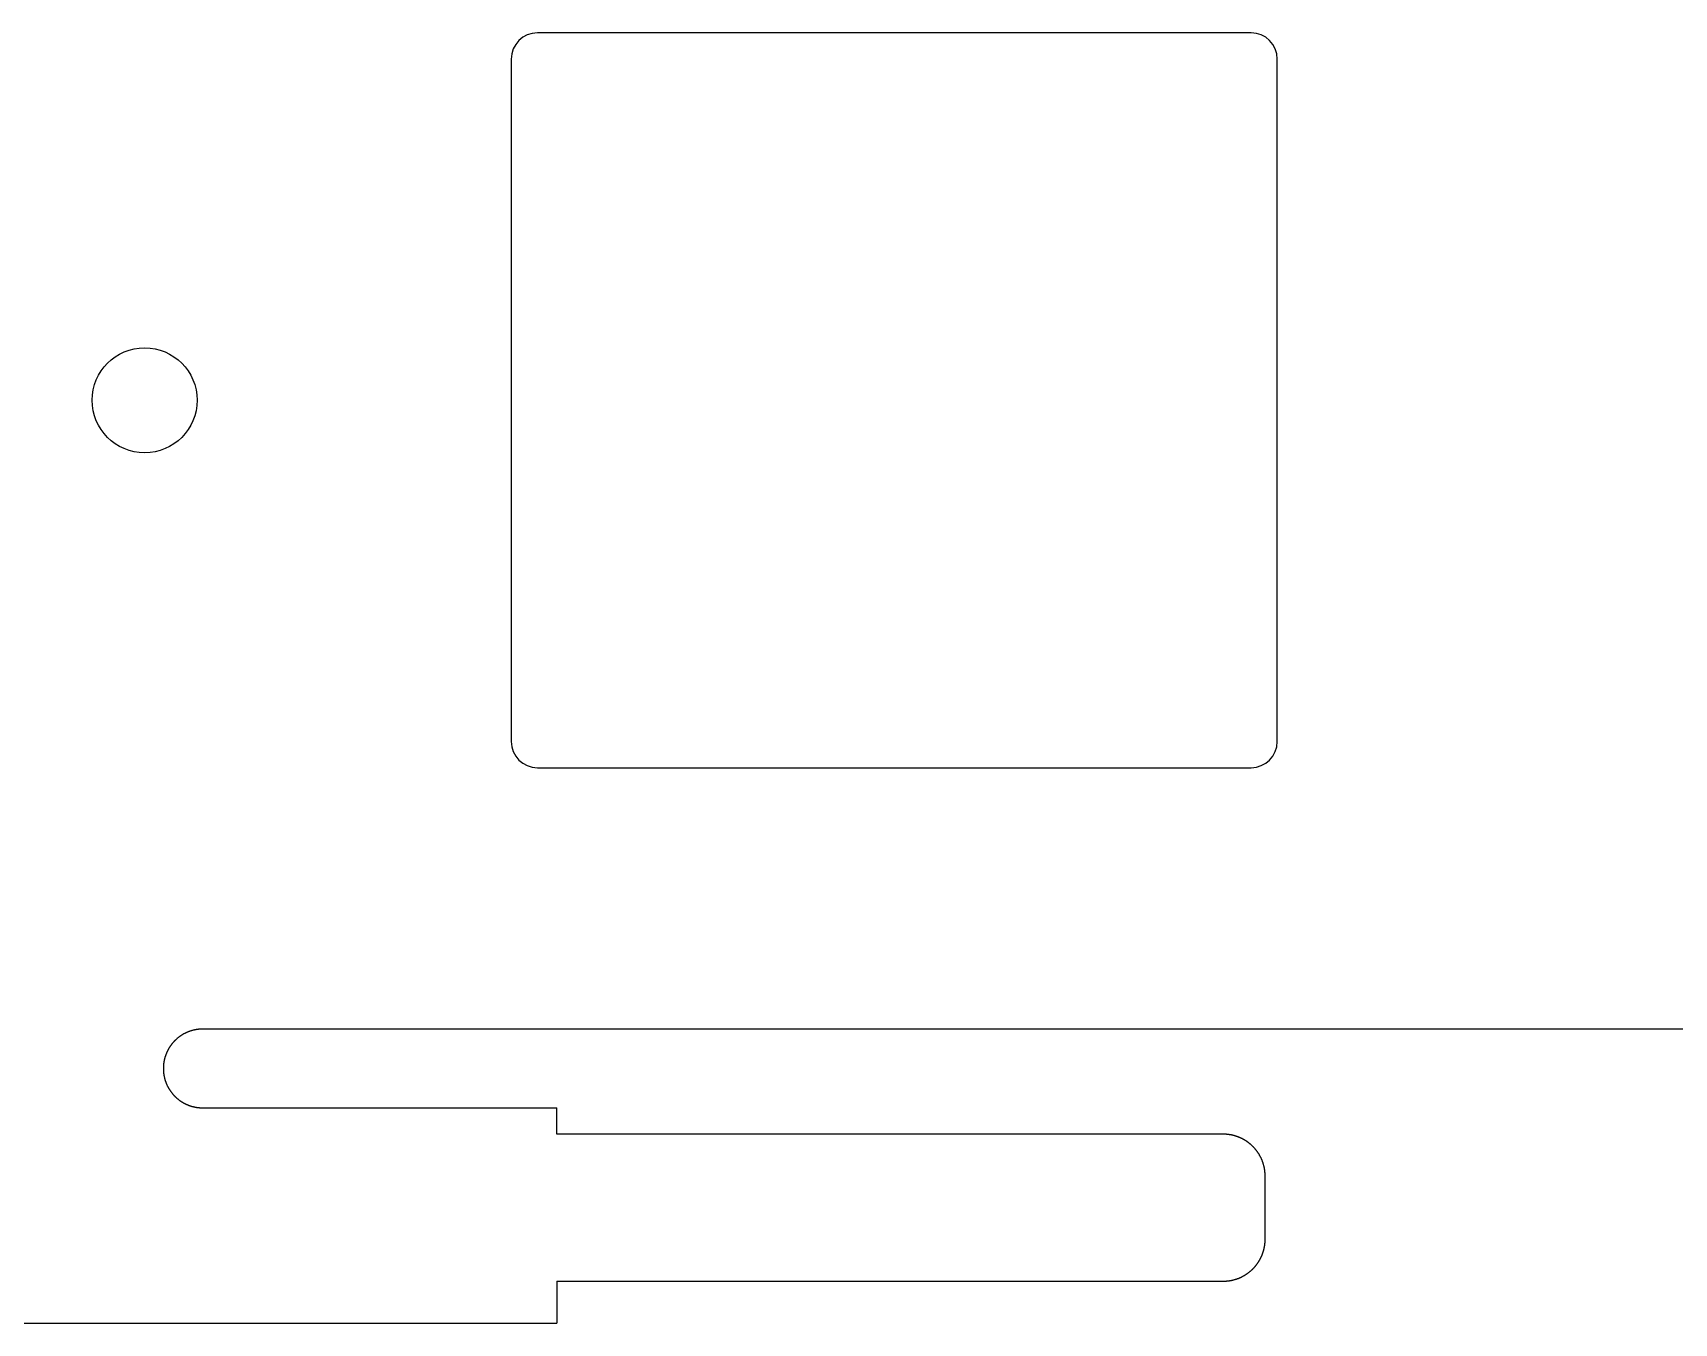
# Model space of a CAD drawing. Header units: millimetres. Extents: x -11 to 340, y -118 to 18.
# Drawn here: x 169.32 to 200.6, y -117.6 to -93.01 of the extents above; entities that cross this region are included whole.
import ezdxf

# ---------------------------------------------------------------- set-up
doc = ezdxf.new("R2010")
doc.units = ezdxf.units.MM
doc.header["$MEASUREMENT"] = 0
doc.layers.get('0').update_dxf_attribs({"linetype": 'CONTINUOUS'})
doc.layers.add('BLACK', color=7, linetype='CONTINUOUS')

msp = doc.modelspace()

# ---------------------------------------------------------------- linework, layer by layer
msp.add_lwpolyline([(178.4375, -93.512525), (178.4375, -106.512525, 0.414212391), (178.9375, -107.012525), (192.5375, -107.012525, 0.414213562), (193.0375, -106.512525), (193.0375, -93.512525, 0.414213562), (192.5375, -93.012525), (178.9375, -93.012525, 0.414212391)], format="xyb", close=True)
msp.add_circle((171.45, -100.0125), 1)
at = {"layer": 'BLACK', "linetype": 'Continuous'}
for p, q in [((171.948318, -112.303182), (171.946051, -112.306332)), ((171.950601, -112.300045), (171.948318, -112.303182)), ((171.952901, -112.296919), (171.950601, -112.300045)), ((171.955217, -112.293806), (171.952901, -112.296919)), ((171.95755, -112.290703), (171.955217, -112.293806)), ((171.959898, -112.287613), (171.95755, -112.290703)), ((171.962262, -112.284534), (171.959898, -112.287613)), ((171.964643, -112.281467), (171.962262, -112.284534)), ((171.967039, -112.278413), (171.964643, -112.281467)), ((171.969451, -112.275371), (171.967039, -112.278413)), ((171.97188, -112.27234), (171.969451, -112.275371)), ((171.974323, -112.269323), (171.97188, -112.27234)), ((171.976783, -112.266317), (171.974323, -112.269323)), ((171.979258, -112.263325), (171.976783, -112.266317)), ((171.981749, -112.260345), (171.979258, -112.263325)), ((171.984254, -112.257378), (171.981749, -112.260345)), ((171.986776, -112.254423), (171.984254, -112.257378)), ((171.989312, -112.251482), (171.986776, -112.254423)), ((171.991864, -112.248553), (171.989312, -112.251482)), ((171.994431, -112.245638), (171.991864, -112.248553)), ((171.997013, -112.242735), (171.994431, -112.245638)), ((171.99961, -112.239846), (171.997013, -112.242735)), ((172.002222, -112.23697), (171.99961, -112.239846)), ((172.004849, -112.234108), (172.002222, -112.23697)), ((172.007491, -112.231259), (172.004849, -112.234108)), ((172.010147, -112.228424), (172.007491, -112.231259)), ((172.012818, -112.225603), (172.010147, -112.228424)), ((172.015503, -112.222795), (172.012818, -112.225603)), ((172.018202, -112.220001), (172.015503, -112.222795)), ((172.020917, -112.217221), (172.018202, -112.220001)), ((172.023645, -112.214455), (172.020917, -112.217221)), ((172.026387, -112.211703), (172.023645, -112.214455)), ((172.031915, -112.206242), (172.026387, -112.211703)), ((172.037498, -112.200838), (172.031915, -112.206242)), ((172.043136, -112.195493), (172.037498, -112.200838)), ((172.048828, -112.190206), (172.043136, -112.195493)), ((172.054575, -112.184978), (172.048828, -112.190206)), ((172.060374, -112.17981), (172.054575, -112.184978)), ((172.066226, -112.174702), (172.060374, -112.17981)), ((172.072129, -112.169656), (172.066226, -112.174702)), ((172.078083, -112.164671), (172.072129, -112.169656)), ((172.084087, -112.159749), (172.078083, -112.164671)), ((172.090141, -112.154889), (172.084087, -112.159749)), ((172.096244, -112.150093), (172.090141, -112.154889)), ((172.102395, -112.145361), (172.096244, -112.150093)), ((172.108593, -112.140693), (172.102395, -112.145361)), ((172.114838, -112.13609), (172.108593, -112.140693)), ((172.121128, -112.131553), (172.114838, -112.13609)), ((172.127464, -112.127081), (172.121128, -112.131553)), ((172.133844, -112.122676), (172.127464, -112.127081)), ((172.140268, -112.118338), (172.133844, -112.122676)), ((172.146734, -112.114068), (172.140268, -112.118338)), ((172.153243, -112.109866), (172.146734, -112.114068)), ((172.159794, -112.105732), (172.153243, -112.109866)), ((172.166385, -112.101666), (172.159794, -112.105732)), ((172.173016, -112.09767), (172.166385, -112.101666)), ((172.179687, -112.093744), (172.173016, -112.09767)), ((172.186396, -112.089887), (172.179687, -112.093744)), ((172.193142, -112.086102), (172.186396, -112.089887)), ((172.199926, -112.082386), (172.193142, -112.086102)), ((172.206747, -112.078743), (172.199926, -112.082386)), ((172.213603, -112.07517), (172.206747, -112.078743)), ((172.220493, -112.07167), (172.213603, -112.07517)), ((172.227419, -112.068242), (172.220493, -112.07167)), ((172.234377, -112.064886), (172.227419, -112.068242)), ((172.241369, -112.061604), (172.234377, -112.064886)), ((172.248392, -112.058394), (172.241369, -112.061604)), ((172.255447, -112.055258), (172.248392, -112.058394)), ((172.262533, -112.052196), (172.255447, -112.055258)), ((172.269648, -112.049208), (172.262533, -112.052196)), ((172.276793, -112.046294), (172.269648, -112.049208)), ((172.283967, -112.043455), (172.276793, -112.046294)), ((172.291169, -112.040691), (172.283967, -112.043455)), ((172.298398, -112.038002), (172.291169, -112.040691)), ((172.305654, -112.035388), (172.298398, -112.038002)), ((172.312936, -112.032849), (172.305654, -112.035388)), ((172.320243, -112.030387), (172.312936, -112.032849)), ((172.327575, -112.028), (172.320243, -112.030387)), ((172.334931, -112.02569), (172.327575, -112.028)), ((172.342311, -112.023455), (172.334931, -112.02569)), ((172.349714, -112.021298), (172.342311, -112.023455)), ((172.357139, -112.019217), (172.349714, -112.021298)), ((172.364586, -112.017213), (172.357139, -112.019217)), ((172.372054, -112.015286), (172.364586, -112.017213)), ((172.379542, -112.013436), (172.372054, -112.015286)), ((172.387051, -112.011664), (172.379542, -112.013436)), ((172.394579, -112.009969), (172.387051, -112.011664)), ((172.402126, -112.008352), (172.394579, -112.009969)), ((172.409691, -112.006813), (172.402126, -112.008352)), ((172.417274, -112.005351), (172.409691, -112.006813)), ((172.424874, -112.003968), (172.417274, -112.005351)), ((172.432492, -112.002663), (172.424874, -112.003968)), ((172.440125, -112.001436), (172.432492, -112.002663)), ((172.447774, -112.000287), (172.440125, -112.001436)), ((172.455438, -111.999217), (172.447774, -112.000287)), ((172.463117, -111.998226), (172.455438, -111.999217)), ((172.470811, -111.997313), (172.463117, -111.998226)), ((172.478518, -111.996479), (172.470811, -111.997313)), ((172.486238, -111.995725), (172.478518, -111.996479)), ((172.493971, -111.995049), (172.486238, -111.995725)), ((172.501717, -111.994452), (172.493971, -111.995049)), ((172.509475, -111.993935), (172.501717, -111.994452)), ((172.517244, -111.993497), (172.509475, -111.993935)), ((172.525025, -111.993138), (172.517244, -111.993497)), ((172.532816, -111.992859), (172.525025, -111.993138)), ((172.540618, -111.99266), (172.532816, -111.992859)), ((172.548429, -111.99254), (172.540618, -111.99266)), ((172.55625, -111.9925), (172.548429, -111.99254)), ((216.76605, -111.9925), (172.55625, -111.9925)), ((171.816568, -112.617812), (171.815939, -112.621629)), ((171.817216, -112.613996), (171.816568, -112.617812)), ((171.817884, -112.610187), (171.817216, -112.613996)), ((171.818572, -112.60638), (171.817884, -112.610187)), ((171.819279, -112.602579), (171.818572, -112.60638)), ((171.820006, -112.598781), (171.819279, -112.602579)), ((171.820752, -112.594989), (171.820006, -112.598781)), ((171.821518, -112.591199), (171.820752, -112.594989)), ((171.822303, -112.587416), (171.821518, -112.591199)), ((171.823108, -112.583636), (171.822303, -112.587416)), ((171.823932, -112.579862), (171.823108, -112.583636)), ((171.824776, -112.576091), (171.823932, -112.579862)), ((171.825639, -112.572327), (171.824776, -112.576091)), ((171.826522, -112.568566), (171.825639, -112.572327)), ((171.827424, -112.564812), (171.826522, -112.568566)), ((171.828346, -112.561061), (171.827424, -112.564812)), ((171.829286, -112.557317), (171.828346, -112.561061)), ((171.830246, -112.553576), (171.829286, -112.557317)), ((171.831226, -112.549843), (171.830246, -112.553576)), ((171.832225, -112.546112), (171.831226, -112.549843)), ((171.833242, -112.54239), (171.832225, -112.546112)), ((171.83428, -112.53867), (171.833242, -112.54239)), ((171.835336, -112.534958), (171.83428, -112.53867)), ((171.836412, -112.53125), (171.835336, -112.534958)), ((171.837507, -112.52755), (171.836412, -112.53125)), ((171.838621, -112.523853), (171.837507, -112.52755)), ((171.839754, -112.520165), (171.838621, -112.523853)), ((171.840907, -112.51648), (171.839754, -112.520165)), ((171.842078, -112.512803), (171.840907, -112.51648)), ((171.843269, -112.50913), (171.842078, -112.512803)), ((171.844478, -112.505466), (171.843269, -112.50913)), ((171.845707, -112.501805), (171.844478, -112.505466)), ((171.846954, -112.498154), (171.845707, -112.501805)), ((171.848221, -112.494506), (171.846954, -112.498154)), ((171.849506, -112.490867), (171.848221, -112.494506)), ((171.850811, -112.487233), (171.849506, -112.490867)), ((171.852134, -112.483607), (171.850811, -112.487233)), ((171.853476, -112.479986), (171.852134, -112.483607)), ((171.854837, -112.476374), (171.853476, -112.479986)), ((171.856217, -112.472766), (171.854837, -112.476374)), ((171.857615, -112.469168), (171.856217, -112.472766)), ((171.859032, -112.465575), (171.857615, -112.469168)), ((171.860468, -112.461991), (171.859032, -112.465575)), ((171.861923, -112.458412), (171.860468, -112.461991)), ((171.863396, -112.454842), (171.861923, -112.458412)), ((171.864888, -112.451278), (171.863396, -112.454842)), ((171.866398, -112.447724), (171.864888, -112.451278)), ((171.867927, -112.444175), (171.866398, -112.447724)), ((171.869474, -112.440635), (171.867927, -112.444175)), ((171.871041, -112.437102), (171.869474, -112.440635)), ((171.872625, -112.433578), (171.871041, -112.437102)), ((171.874228, -112.43006), (171.872625, -112.433578)), ((171.875848, -112.426552), (171.874228, -112.43006)), ((171.877488, -112.423051), (171.875848, -112.426552)), ((171.879145, -112.419559), (171.877488, -112.423051)), ((171.880822, -112.416074), (171.879145, -112.419559)), ((171.882515, -112.412599), (171.880822, -112.416074)), ((171.884228, -112.409131), (171.882515, -112.412599)), ((171.885958, -112.405673), (171.884228, -112.409131)), ((171.887707, -112.402222), (171.885958, -112.405673)), ((171.889473, -112.398781), (171.887707, -112.402222)), ((171.891257, -112.395348), (171.889473, -112.398781)), ((171.893059, -112.391925), (171.891257, -112.395348)), ((171.89488, -112.388509), (171.893059, -112.391925)), ((171.896717, -112.385104), (171.89488, -112.388509)), ((171.898574, -112.381707), (171.896717, -112.385104)), ((171.900447, -112.378321), (171.898574, -112.381707)), ((171.902339, -112.374942), (171.900447, -112.378321)), ((171.904247, -112.371574), (171.902339, -112.374942)), ((171.906174, -112.368215), (171.904247, -112.371574)), ((171.908118, -112.364866), (171.906174, -112.368215)), ((171.91008, -112.361526), (171.908118, -112.364866)), ((171.912058, -112.358197), (171.91008, -112.361526)), ((171.914055, -112.354877), (171.912058, -112.358197)), ((171.916068, -112.351567), (171.914055, -112.354877)), ((171.9181, -112.348267), (171.916068, -112.351567)), ((171.920148, -112.344978), (171.9181, -112.348267)), ((171.922213, -112.341698), (171.920148, -112.344978)), ((171.924296, -112.33843), (171.922213, -112.341698)), ((171.926396, -112.335171), (171.924296, -112.33843)), ((171.928512, -112.331924), (171.926396, -112.335171)), ((171.930646, -112.328686), (171.928512, -112.331924)), ((171.932796, -112.32546), (171.930646, -112.328686)), ((171.934964, -112.322244), (171.932796, -112.32546)), ((171.937148, -112.31904), (171.934964, -112.322244)), ((171.939349, -112.315845), (171.937148, -112.31904)), ((171.941566, -112.312663), (171.939349, -112.315845)), ((171.9438, -112.309491), (171.941566, -112.312663)), ((171.946051, -112.306332), (171.9438, -112.309491)), ((171.806265, -112.737786), (171.80625, -112.741704)), ((171.80625, -112.741704), (171.80625, -112.7425)), ((171.80625, -112.7425), (171.80629, -112.750321)), ((171.806299, -112.733874), (171.806265, -112.737786)), ((171.80629, -112.750321), (171.80641, -112.758132)), ((171.806353, -112.729961), (171.806299, -112.733874)), ((171.806427, -112.726054), (171.806353, -112.729961)), ((171.80641, -112.758132), (171.806609, -112.765934)), ((171.806521, -112.722146), (171.806427, -112.726054)), ((171.806635, -112.718243), (171.806521, -112.722146)), ((171.806609, -112.765934), (171.806888, -112.773725)), ((171.806769, -112.714341), (171.806635, -112.718243)), ((171.806923, -112.710444), (171.806769, -112.714341)), ((171.806888, -112.773725), (171.807247, -112.781506)), ((171.807097, -112.706547), (171.806923, -112.710444)), ((171.80729, -112.702655), (171.807097, -112.706547)), ((171.807247, -112.781506), (171.807685, -112.789275)), ((171.807504, -112.698763), (171.80729, -112.702655)), ((171.807738, -112.694877), (171.807504, -112.698763)), ((171.807685, -112.789275), (171.808202, -112.797033)), ((171.807991, -112.690991), (171.807738, -112.694877)), ((171.808264, -112.687111), (171.807991, -112.690991)), ((171.808202, -112.797033), (171.808799, -112.804779)), ((171.808558, -112.683231), (171.808264, -112.687111)), ((171.808871, -112.679356), (171.808558, -112.683231)), ((171.808799, -112.804779), (171.809475, -112.812512)), ((171.809203, -112.675483), (171.808871, -112.679356)), ((171.809556, -112.671615), (171.809203, -112.675483)), ((171.809475, -112.812512), (171.810229, -112.820232)), ((171.809929, -112.667747), (171.809556, -112.671615)), ((171.810321, -112.663886), (171.809929, -112.667747)), ((171.810229, -112.820232), (171.811063, -112.82794)), ((171.810733, -112.660025), (171.810321, -112.663886)), ((171.811165, -112.656171), (171.810733, -112.660025)), ((171.811063, -112.82794), (171.811976, -112.835633)), ((171.811616, -112.652317), (171.811165, -112.656171)), ((171.812088, -112.648469), (171.811616, -112.652317)), ((171.811976, -112.835633), (171.812967, -112.843312)), ((171.812579, -112.644622), (171.812088, -112.648469)), ((171.81309, -112.640782), (171.812579, -112.644622)), ((171.812967, -112.843312), (171.814037, -112.850976)), ((171.81362, -112.636943), (171.81309, -112.640782)), ((171.81417, -112.63311), (171.81362, -112.636943)), ((171.814037, -112.850976), (171.815186, -112.858625)), ((171.81474, -112.629278), (171.81417, -112.63311)), ((171.81533, -112.625453), (171.81474, -112.629278)), ((171.815186, -112.858625), (171.816413, -112.866259)), ((171.815939, -112.621629), (171.81533, -112.625453)), ((171.816413, -112.866259), (171.817718, -112.873876)), ((171.817718, -112.873876), (171.819101, -112.881476)), ((171.819101, -112.881476), (171.820563, -112.889059)), ((171.820563, -112.889059), (171.822102, -112.896624)), ((171.822102, -112.896624), (171.823719, -112.904171)), ((171.823719, -112.904171), (171.825414, -112.911699)), ((171.825414, -112.911699), (171.827186, -112.919208)), ((171.827186, -112.919208), (171.829036, -112.926696)), ((171.829036, -112.926696), (171.830963, -112.934164)), ((171.830963, -112.934164), (171.832967, -112.941611)), ((171.832967, -112.941611), (171.835048, -112.949036)), ((171.835048, -112.949036), (171.837205, -112.956439)), ((171.837205, -112.956439), (171.83944, -112.963819)), ((171.83944, -112.963819), (171.84175, -112.971175)), ((171.84175, -112.971175), (171.844137, -112.978507)), ((171.844137, -112.978507), (171.846599, -112.985815)), ((171.846599, -112.985815), (171.849138, -112.993097)), ((171.849138, -112.993097), (171.851751, -113.000352)), ((171.851751, -113.000352), (171.854441, -113.007582)), ((171.854441, -113.007582), (171.857205, -113.014783)), ((171.857205, -113.014783), (171.860044, -113.021957)), ((171.860044, -113.021957), (171.862958, -113.029102)), ((171.862958, -113.029102), (171.865946, -113.036218)), ((171.865946, -113.036218), (171.869008, -113.043303)), ((171.869008, -113.043303), (171.872144, -113.050358)), ((171.872144, -113.050358), (171.875354, -113.057382)), ((171.875354, -113.057382), (171.878636, -113.064373)), ((171.878636, -113.064373), (171.881992, -113.071332)), ((171.881992, -113.071332), (171.88542, -113.078257)), ((171.88542, -113.078257), (171.88892, -113.085148)), ((171.88892, -113.085148), (171.892493, -113.092004)), ((171.892493, -113.092004), (171.896136, -113.098824)), ((171.896136, -113.098824), (171.899851, -113.105608)), ((171.899851, -113.105608), (171.903637, -113.112355)), ((171.903637, -113.112355), (171.907494, -113.119064)), ((171.907494, -113.119064), (171.91142, -113.125734)), ((171.91142, -113.125734), (171.915416, -113.132365)), ((171.915416, -113.132365), (171.919481, -113.138956)), ((171.919481, -113.138956), (171.923616, -113.145507)), ((171.923616, -113.145507), (171.927818, -113.152016)), ((171.927818, -113.152016), (171.932088, -113.158483)), ((171.932088, -113.158483), (171.936426, -113.164906)), ((171.936426, -113.164906), (171.940831, -113.171286)), ((171.940831, -113.171286), (171.945302, -113.177622)), ((171.945302, -113.177622), (171.94984, -113.183913)), ((171.94984, -113.183913), (171.954443, -113.190157)), ((171.954443, -113.190157), (171.95911, -113.196355)), ((171.95911, -113.196355), (171.963843, -113.202506)), ((171.963843, -113.202506), (171.968639, -113.208609)), ((171.968639, -113.208609), (171.973499, -113.214663)), ((171.973499, -113.214663), (171.978421, -113.220667)), ((171.978421, -113.220667), (171.983406, -113.226621)), ((171.983406, -113.226621), (171.988452, -113.232525)), ((171.988452, -113.232525), (171.99356, -113.238376)), ((171.99356, -113.238376), (171.998728, -113.244175)), ((171.998728, -113.244175), (172.003955, -113.249922)), ((172.003955, -113.249922), (172.009242, -113.255614)), ((172.009242, -113.255614), (172.014588, -113.261252)), ((172.014588, -113.261252), (172.019992, -113.266835)), ((172.019992, -113.266835), (172.025453, -113.272363)), ((172.025453, -113.272363), (172.028205, -113.275105)), ((172.028205, -113.275105), (172.030971, -113.277834)), ((172.030971, -113.277834), (172.033751, -113.280548)), ((172.033751, -113.280548), (172.036545, -113.283247)), ((172.036545, -113.283247), (172.039352, -113.285933)), ((172.039352, -113.285933), (172.042174, -113.288603)), ((172.042174, -113.288603), (172.045009, -113.29126)), ((172.045009, -113.29126), (172.047858, -113.293901)), ((172.047858, -113.293901), (172.05072, -113.296528)), ((172.05072, -113.296528), (172.053596, -113.29914)), ((172.053596, -113.29914), (172.056485, -113.301737)), ((172.056485, -113.301737), (172.059387, -113.304319)), ((172.059387, -113.304319), (172.062303, -113.306886)), ((172.062303, -113.306886), (172.065231, -113.309438)), ((172.065231, -113.309438), (172.068173, -113.311974)), ((172.068173, -113.311974), (172.071127, -113.314496)), ((172.071127, -113.314496), (172.074094, -113.317002)), ((172.074094, -113.317002), (172.077075, -113.319492)), ((172.077075, -113.319492), (172.080067, -113.321967)), ((172.080067, -113.321967), (172.083073, -113.324427)), ((172.083073, -113.324427), (172.08609, -113.32687)), ((172.08609, -113.32687), (172.08912, -113.329299)), ((172.08912, -113.329299), (172.092162, -113.331711)), ((172.092162, -113.331711), (172.095217, -113.334107)), ((172.095217, -113.334107), (172.098283, -113.336488)), ((172.098283, -113.336488), (172.101362, -113.338852)), ((172.101362, -113.338852), (172.104452, -113.3412)), ((172.104452, -113.3412), (172.107555, -113.343533)), ((172.107555, -113.343533), (172.110669, -113.345849)), ((172.110669, -113.345849), (172.113795, -113.348149)), ((172.113795, -113.348149), (172.116932, -113.350432)), ((172.116932, -113.350432), (172.120081, -113.352699)), ((172.120081, -113.352699), (172.123241, -113.35495)), ((172.123241, -113.35495), (172.126413, -113.357184)), ((172.126413, -113.357184), (172.129595, -113.359401)), ((172.129595, -113.359401), (172.132789, -113.361602)), ((172.132789, -113.361602), (172.135994, -113.363786)), ((172.135994, -113.363786), (172.13921, -113.365954)), ((172.13921, -113.365954), (172.142436, -113.368104)), ((172.142436, -113.368104), (172.145673, -113.370238)), ((172.145673, -113.370238), (172.148921, -113.372354)), ((172.148921, -113.372354), (172.15218, -113.374454)), ((172.15218, -113.374454), (172.155448, -113.376537)), ((172.155448, -113.376537), (172.158728, -113.378602)), ((172.158728, -113.378602), (172.162017, -113.38065)), ((172.162017, -113.38065), (172.165317, -113.382682)), ((172.165317, -113.382682), (172.168626, -113.384695)), ((172.168626, -113.384695), (172.171947, -113.386692)), ((172.171947, -113.386692), (172.175276, -113.38867)), ((172.175276, -113.38867), (172.178616, -113.390632)), ((172.178616, -113.390632), (172.181964, -113.392576)), ((172.181964, -113.392576), (172.185324, -113.394503)), ((172.185324, -113.394503), (172.188692, -113.396412)), ((172.188692, -113.396412), (172.19207, -113.398303)), ((172.19207, -113.398303), (172.195457, -113.400176)), ((172.195457, -113.400176), (172.198854, -113.402033)), ((172.198854, -113.402033), (172.202259, -113.40387)), ((172.202259, -113.40387), (172.205674, -113.405691)), ((172.205674, -113.405691), (172.209097, -113.407493)), ((172.209097, -113.407493), (172.212531, -113.409277)), ((172.212531, -113.409277), (172.215972, -113.411043)), ((172.215972, -113.411043), (172.219423, -113.412792)), ((172.219423, -113.412792), (172.222881, -113.414522)), ((172.222881, -113.414522), (172.226349, -113.416235)), ((172.226349, -113.416235), (172.229824, -113.417928)), ((172.229824, -113.417928), (172.233309, -113.419605)), ((172.233309, -113.419605), (172.2368, -113.421262)), ((172.2368, -113.421262), (172.240302, -113.422902)), ((172.240302, -113.422902), (172.24381, -113.424522)), ((172.24381, -113.424522), (172.247328, -113.426125)), ((172.247328, -113.426125), (172.250851, -113.427709)), ((172.250851, -113.427709), (172.254385, -113.429275)), ((172.254385, -113.429275), (172.257924, -113.430823)), ((172.257924, -113.430823), (172.261473, -113.432352)), ((172.261473, -113.432352), (172.265028, -113.433862)), ((172.265028, -113.433862), (172.268592, -113.435354)), ((172.268592, -113.435354), (172.272162, -113.436827)), ((172.272162, -113.436827), (172.27574, -113.438282)), ((172.27574, -113.438282), (172.279324, -113.439718)), ((172.279324, -113.439718), (172.282918, -113.441135)), ((172.282918, -113.441135), (172.286516, -113.442533)), ((172.286516, -113.442533), (172.290123, -113.443913)), ((172.290123, -113.443913), (172.293735, -113.445274)), ((172.293735, -113.445274), (172.297356, -113.446616)), ((172.297356, -113.446616), (172.300982, -113.447939)), ((172.300982, -113.447939), (172.304617, -113.449244)), ((172.304617, -113.449244), (172.308256, -113.450529)), ((172.308256, -113.450529), (172.311903, -113.451796)), ((172.311903, -113.451796), (172.315555, -113.453043)), ((172.315555, -113.453043), (172.319215, -113.454272)), ((172.319215, -113.454272), (172.32288, -113.455481)), ((172.32288, -113.455481), (172.326553, -113.456672)), ((172.326553, -113.456672), (172.330229, -113.457843)), ((172.330229, -113.457843), (172.333914, -113.458996)), ((172.333914, -113.458996), (172.337603, -113.460129)), ((172.337603, -113.460129), (172.3413, -113.461243)), ((172.3413, -113.461243), (172.345, -113.462338)), ((172.345, -113.462338), (172.348708, -113.463414)), ((172.348708, -113.463414), (172.35242, -113.46447)), ((172.35242, -113.46447), (172.356139, -113.465508)), ((172.356139, -113.465508), (172.359862, -113.466525)), ((172.359862, -113.466525), (172.363592, -113.467524)), ((172.363592, -113.467524), (172.367326, -113.468504)), ((172.367326, -113.468504), (172.371067, -113.469464)), ((172.371067, -113.469464), (172.37481, -113.470404)), ((172.37481, -113.470404), (172.378562, -113.471326)), ((172.378562, -113.471326), (172.382316, -113.472228)), ((172.382316, -113.472228), (172.386077, -113.473111)), ((172.386077, -113.473111), (172.389841, -113.473974)), ((172.389841, -113.473974), (172.393612, -113.474818)), ((172.393612, -113.474818), (172.397385, -113.475642)), ((172.397385, -113.475642), (172.401166, -113.476447)), ((172.401166, -113.476447), (172.404949, -113.477232)), ((172.404949, -113.477232), (172.408738, -113.477998)), ((172.408738, -113.477998), (172.41253, -113.478744)), ((172.41253, -113.478744), (172.416329, -113.479471)), ((172.416329, -113.479471), (172.420129, -113.480178)), ((172.420129, -113.480178), (172.423937, -113.480866)), ((172.423937, -113.480866), (172.427746, -113.481534)), ((172.427746, -113.481534), (172.431561, -113.482182)), ((172.431561, -113.482182), (172.435379, -113.482811)), ((172.435379, -113.482811), (172.439202, -113.48342)), ((172.439202, -113.48342), (172.443028, -113.48401)), ((172.443028, -113.48401), (172.446859, -113.48458)), ((172.446859, -113.48458), (172.450692, -113.48513)), ((172.450692, -113.48513), (172.454532, -113.48566)), ((172.454532, -113.48566), (172.458372, -113.486171)), ((172.458372, -113.486171), (172.462219, -113.486662)), ((172.462219, -113.486662), (172.466067, -113.487134)), ((172.466067, -113.487134), (172.46992, -113.487585)), ((172.46992, -113.487585), (172.473775, -113.488017)), ((172.473775, -113.488017), (172.477636, -113.488429)), ((172.477636, -113.488429), (172.481497, -113.488821)), ((172.481497, -113.488821), (172.485364, -113.489194)), ((172.485364, -113.489194), (172.489232, -113.489547)), ((172.489232, -113.489547), (172.493106, -113.489879)), ((172.493106, -113.489879), (172.49698, -113.490192)), ((172.49698, -113.490192), (172.50086, -113.490486)), ((172.50086, -113.490486), (172.504741, -113.490759)), ((172.504741, -113.490759), (172.508627, -113.491012)), ((172.508627, -113.491012), (172.512513, -113.491246)), ((172.512513, -113.491246), (172.516404, -113.49146)), ((172.516404, -113.49146), (172.520296, -113.491653)), ((172.520296, -113.491653), (172.524194, -113.491827)), ((172.524194, -113.491827), (172.528091, -113.491981)), ((172.528091, -113.491981), (172.531993, -113.492115)), ((172.531993, -113.492115), (172.535896, -113.492229)), ((172.535896, -113.492229), (172.539803, -113.492323)), ((172.539803, -113.492323), (172.543711, -113.492397)), ((172.543711, -113.492397), (172.547624, -113.492451)), ((172.547624, -113.492451), (172.551536, -113.492485)), ((172.551536, -113.492485), (172.555453, -113.4925)), ((172.555453, -113.4925), (172.55625, -113.4925)), ((172.55625, -113.4925), (179.30625, -113.4925)), ((179.30625, -113.995029), (179.30625, -113.4925)), ((192.00625, -113.995029), (179.30625, -113.995029)), ((192.006978, -113.995029), (192.00625, -113.995029)), ((192.011023, -113.995043), (192.006978, -113.995029)), ((192.015064, -113.995077), (192.011023, -113.995043)), ((192.019105, -113.99513), (192.015064, -113.995077)), ((192.023141, -113.995204), (192.019105, -113.99513)), ((192.027177, -113.995297), (192.023141, -113.995204)), ((192.031208, -113.995411), (192.027177, -113.995297)), ((192.035239, -113.995544), (192.031208, -113.995411)), ((192.039265, -113.995698), (192.035239, -113.995544)), ((192.043291, -113.995871), (192.039265, -113.995698)), ((192.047311, -113.996065), (192.043291, -113.995871)), ((192.051332, -113.996278), (192.047311, -113.996065)), ((192.055346, -113.996511), (192.051332, -113.996278)), ((192.059361, -113.996764), (192.055346, -113.996511)), ((192.06337, -113.997037), (192.059361, -113.996764)), ((192.067378, -113.99733), (192.06337, -113.997037)), ((192.071381, -113.997642), (192.067378, -113.99733)), ((192.075384, -113.997975), (192.071381, -113.997642)), ((192.079381, -113.998327), (192.075384, -113.997975)), ((192.083377, -113.998699), (192.079381, -113.998327)), ((192.087367, -113.999091), (192.083377, -113.998699)), ((192.091356, -113.999503), (192.087367, -113.999091)), ((192.09534, -113.999934), (192.091356, -113.999503)), ((192.099323, -114.000385), (192.09534, -113.999934)), ((192.103299, -114.000856), (192.099323, -114.000385)), ((192.107275, -114.001347), (192.103299, -114.000856)), ((192.111245, -114.001857), (192.107275, -114.001347)), ((192.115213, -114.002387), (192.111245, -114.001857)), ((192.119175, -114.002937), (192.115213, -114.002387)), ((192.123136, -114.003507), (192.119175, -114.002937)), ((192.127091, -114.004096), (192.123136, -114.003507)), ((192.131044, -114.004705), (192.127091, -114.004096)), ((192.134991, -114.005333), (192.131044, -114.004705)), ((192.138936, -114.005982), (192.134991, -114.005333)), ((192.142874, -114.006649), (192.138936, -114.005982)), ((192.146811, -114.007337), (192.142874, -114.006649)), ((192.150742, -114.008044), (192.146811, -114.007337)), ((192.15467, -114.008771), (192.150742, -114.008044)), ((192.158592, -114.009516), (192.15467, -114.008771)), ((192.162511, -114.010282), (192.158592, -114.009516)), ((192.166424, -114.011067), (192.162511, -114.010282)), ((192.170335, -114.011872), (192.166424, -114.011067)), ((192.174239, -114.012696), (192.170335, -114.011872)), ((192.17814, -114.01354), (192.174239, -114.012696)), ((192.182034, -114.014403), (192.17814, -114.01354)), ((192.185926, -114.015286), (192.182034, -114.014403)), ((192.189811, -114.016188), (192.185926, -114.015286)), ((192.193693, -114.017109), (192.189811, -114.016188)), ((192.197567, -114.01805), (192.193693, -114.017109)), ((192.201439, -114.01901), (192.197567, -114.01805)), ((192.205304, -114.01999), (192.201439, -114.01901)), ((192.209165, -114.020989), (192.205304, -114.01999)), ((192.213019, -114.022007), (192.209165, -114.020989)), ((192.21687, -114.023044), (192.213019, -114.022007)), ((192.220713, -114.024101), (192.21687, -114.023044)), ((192.224553, -114.025177), (192.220713, -114.024101)), ((192.228385, -114.026272), (192.224553, -114.025177)), ((192.232214, -114.027387), (192.228385, -114.026272)), ((192.236035, -114.02852), (192.232214, -114.027387)), ((192.239852, -114.029673), (192.236035, -114.02852)), ((192.243661, -114.030845), (192.239852, -114.029673)), ((192.247467, -114.032036), (192.243661, -114.030845)), ((192.251264, -114.033246), (192.247467, -114.032036)), ((192.255057, -114.034476), (192.251264, -114.033246)), ((192.258842, -114.035724), (192.255057, -114.034476)), ((192.262623, -114.036991), (192.258842, -114.035724)), ((192.266395, -114.038277), (192.262623, -114.036991)), ((192.270163, -114.039583), (192.266395, -114.038277)), ((192.273922, -114.040907), (192.270163, -114.039583)), ((192.277677, -114.04225), (192.273922, -114.040907)), ((192.281424, -114.043612), (192.277677, -114.04225)), ((192.285165, -114.044993), (192.281424, -114.043612)), ((192.288898, -114.046393), (192.285165, -114.044993)), ((192.292626, -114.047811), (192.288898, -114.046393)), ((192.296345, -114.049248), (192.292626, -114.047811)), ((192.300059, -114.050705), (192.296345, -114.049248)), ((192.303763, -114.052179), (192.300059, -114.050705)), ((192.307463, -114.053673), (192.303763, -114.052179)), ((192.311153, -114.055185), (192.307463, -114.053673)), ((192.314838, -114.056716), (192.311153, -114.055185)), ((192.318514, -114.058265), (192.314838, -114.056716)), ((192.322183, -114.059833), (192.318514, -114.058265)), ((192.325844, -114.061419), (192.322183, -114.059833)), ((192.329498, -114.063024), (192.325844, -114.061419)), ((192.333143, -114.064647), (192.329498, -114.063024)), ((192.336782, -114.066289), (192.333143, -114.064647)), ((192.340411, -114.067949), (192.336782, -114.066289)), ((192.344034, -114.069627), (192.340411, -114.067949)), ((192.347647, -114.071324), (192.344034, -114.069627)), ((192.351253, -114.073039), (192.347647, -114.071324)), ((192.35485, -114.074772), (192.351253, -114.073039)), ((192.35844, -114.076524), (192.35485, -114.074772)), ((192.362019, -114.078293), (192.35844, -114.076524)), ((192.365592, -114.080081), (192.362019, -114.078293)), ((192.369155, -114.081886), (192.365592, -114.080081)), ((192.37271, -114.08371), (192.369155, -114.081886)), ((192.376255, -114.085551), (192.37271, -114.08371)), ((192.379792, -114.087411), (192.376255, -114.085551)), ((192.38332, -114.089288), (192.379792, -114.087411)), ((192.386839, -114.091184), (192.38332, -114.089288)), ((192.390348, -114.093097), (192.386839, -114.091184)), ((192.393849, -114.095028), (192.390348, -114.093097)), ((192.39734, -114.096977), (192.393849, -114.095028)), ((192.400822, -114.098943), (192.39734, -114.096977)), ((192.404293, -114.100927), (192.400822, -114.098943)), ((192.407757, -114.102929), (192.404293, -114.100927)), ((192.411209, -114.104947), (192.407757, -114.102929)), ((192.414652, -114.106984), (192.411209, -114.104947)), ((192.418085, -114.109037), (192.414652, -114.106984)), ((192.421509, -114.111109), (192.418085, -114.109037)), ((192.424921, -114.113197), (192.421509, -114.111109)), ((192.428325, -114.115303), (192.424921, -114.113197)), ((192.431717, -114.117426), (192.428325, -114.115303)), ((192.4351, -114.119567), (192.431717, -114.117426)), ((192.438472, -114.121724), (192.4351, -114.119567)), ((192.441834, -114.123898), (192.438472, -114.121724)), ((192.445185, -114.126089), (192.441834, -114.123898)), ((192.448526, -114.128298), (192.445185, -114.126089)), ((192.451855, -114.130523), (192.448526, -114.128298)), ((192.455174, -114.132765), (192.451855, -114.130523)), ((192.458481, -114.135023), (192.455174, -114.132765)), ((192.461779, -114.137299), (192.458481, -114.135023)), ((192.465064, -114.139591), (192.461779, -114.137299)), ((192.468339, -114.1419), (192.465064, -114.139591)), ((192.471602, -114.144225), (192.468339, -114.1419)), ((192.474854, -114.146567), (192.471602, -114.144225)), ((192.478094, -114.148925), (192.474854, -114.146567)), ((192.481323, -114.151299), (192.478094, -114.148925)), ((192.48454, -114.15369), (192.481323, -114.151299)), ((192.487746, -114.156097), (192.48454, -114.15369)), ((192.490939, -114.15852), (192.487746, -114.156097)), ((192.494121, -114.160959), (192.490939, -114.15852)), ((192.49729, -114.163414), (192.494121, -114.160959)), ((192.500448, -114.165885), (192.49729, -114.163414)), ((192.503594, -114.168372), (192.500448, -114.165885)), ((192.506727, -114.170875), (192.503594, -114.168372)), ((192.509848, -114.173393), (192.506727, -114.170875)), ((192.512956, -114.175928), (192.509848, -114.173393)), ((192.516052, -114.178477), (192.512956, -114.175928)), ((192.519136, -114.181043), (192.516052, -114.178477)), ((192.522206, -114.183623), (192.519136, -114.181043)), ((192.525264, -114.18622), (192.522206, -114.183623)), ((192.528309, -114.188831), (192.525264, -114.18622)), ((192.531341, -114.191458), (192.528309, -114.188831)), ((192.53436, -114.1941), (192.531341, -114.191458)), ((192.537366, -114.196757), (192.53436, -114.1941)), ((192.540359, -114.199429), (192.537366, -114.196757)), ((192.543338, -114.202116), (192.540359, -114.199429)), ((192.546304, -114.204818), (192.543338, -114.202116)), ((192.549257, -114.207535), (192.546304, -114.204818)), ((192.552196, -114.210266), (192.549257, -114.207535)), ((192.555122, -114.213013), (192.552196, -114.210266)), ((192.558033, -114.215773), (192.555122, -114.213013)), ((192.560931, -114.218549), (192.558033, -114.215773)), ((192.563816, -114.221338), (192.560931, -114.218549)), ((192.566686, -114.224142), (192.563816, -114.221338)), ((192.569542, -114.22696), (192.566686, -114.224142)), ((192.575212, -114.232639), (192.569542, -114.22696)), ((192.580825, -114.238375), (192.575212, -114.232639)), ((192.586381, -114.244165), (192.580825, -114.238375)), ((192.591878, -114.250011), (192.586381, -114.244165)), ((192.597316, -114.25591), (192.591878, -114.250011)), ((192.602695, -114.261863), (192.597316, -114.25591)), ((192.608013, -114.267869), (192.602695, -114.261863)), ((192.613272, -114.273927), (192.608013, -114.267869)), ((192.618468, -114.280036), (192.613272, -114.273927)), ((192.623603, -114.286197), (192.618468, -114.280036)), ((192.628676, -114.292407), (192.623603, -114.286197)), ((192.633686, -114.298667), (192.628676, -114.292407)), ((192.638632, -114.304975), (192.633686, -114.298667)), ((192.643514, -114.311331), (192.638632, -114.304975)), ((192.648332, -114.317735), (192.643514, -114.311331)), ((192.653085, -114.324185), (192.648332, -114.317735)), ((192.657772, -114.330682), (192.653085, -114.324185)), ((192.662394, -114.337223), (192.657772, -114.330682)), ((192.666948, -114.343809), (192.662394, -114.337223)), ((192.671436, -114.350438), (192.666948, -114.343809)), ((192.675857, -114.357111), (192.671436, -114.350438)), ((192.68021, -114.363826), (192.675857, -114.357111)), ((192.684494, -114.370582), (192.68021, -114.363826)), ((192.68871, -114.37738), (192.684494, -114.370582)), ((192.692856, -114.384217), (192.68871, -114.37738)), ((192.696933, -114.391094), (192.692856, -114.384217)), ((192.70094, -114.39801), (192.696933, -114.391094)), ((192.704877, -114.404964), (192.70094, -114.39801)), ((192.708743, -114.411956), (192.704877, -114.404964)), ((192.712538, -114.418984), (192.708743, -114.411956)), ((192.716262, -114.426048), (192.712538, -114.418984)), ((192.719913, -114.433147), (192.716262, -114.426048)), ((192.723493, -114.440281), (192.719913, -114.433147)), ((192.727001, -114.447449), (192.723493, -114.440281)), ((192.730435, -114.45465), (192.727001, -114.447449)), ((192.733797, -114.461883), (192.730435, -114.45465)), ((192.737085, -114.469148), (192.733797, -114.461883)), ((192.7403, -114.476445), (192.737085, -114.469148)), ((192.743441, -114.483772), (192.7403, -114.476445)), ((192.746507, -114.491129), (192.743441, -114.483772)), ((192.7495, -114.498515), (192.746507, -114.491129)), ((192.752417, -114.50593), (192.7495, -114.498515)), ((192.75526, -114.513372), (192.752417, -114.50593)), ((192.758028, -114.520842), (192.75526, -114.513372)), ((192.76072, -114.528339), (192.758028, -114.520842)), ((192.763337, -114.535861), (192.76072, -114.528339)), ((192.765878, -114.543409), (192.763337, -114.535861)), ((192.768343, -114.550982), (192.765878, -114.543409)), ((192.770732, -114.558579), (192.768343, -114.550982)), ((192.773044, -114.566199), (192.770732, -114.558579)), ((192.77528, -114.573843), (192.773044, -114.566199)), ((192.777439, -114.581509), (192.77528, -114.573843)), ((192.779522, -114.589196), (192.777439, -114.581509)), ((192.781527, -114.596905), (192.779522, -114.589196)), ((192.783455, -114.604635), (192.781527, -114.596905)), ((192.785306, -114.612385), (192.783455, -114.604635)), ((192.787079, -114.620154), (192.785306, -114.612385)), ((192.788775, -114.627942), (192.787079, -114.620154)), ((192.790393, -114.635749), (192.788775, -114.627942)), ((192.791933, -114.643574), (192.790393, -114.635749)), ((192.793395, -114.651417), (192.791933, -114.643574)), ((192.794779, -114.659276), (192.793395, -114.651417)), ((192.796085, -114.667152), (192.794779, -114.659276)), ((192.797312, -114.675044), (192.796085, -114.667152)), ((192.798461, -114.682951), (192.797312, -114.675044)), ((192.799531, -114.690874), (192.798461, -114.682951)), ((192.800523, -114.698811), (192.799531, -114.690874)), ((192.801436, -114.706762), (192.800523, -114.698811)), ((192.80227, -114.714726), (192.801436, -114.706762)), ((192.803025, -114.722704), (192.80227, -114.714726)), ((192.803701, -114.730695), (192.803025, -114.722704)), ((192.804297, -114.738698), (192.803701, -114.730695)), ((192.804815, -114.746713), (192.804297, -114.738698)), ((192.805253, -114.754739), (192.804815, -114.746713)), ((192.805612, -114.762776), (192.805253, -114.754739)), ((192.805891, -114.770825), (192.805612, -114.762776)), ((192.80609, -114.778883), (192.805891, -114.770825)), ((192.80621, -114.786951), (192.80609, -114.778883)), ((192.80625, -114.795029), (192.80621, -114.786951)), ((192.80625, -115.995029), (192.80625, -114.795029)), ((192.803637, -116.060161), (192.803949, -116.056158)), ((192.803949, -116.056158), (192.804242, -116.052149)), ((192.804242, -116.052149), (192.804515, -116.04814)), ((192.804515, -116.04814), (192.804768, -116.044126)), ((192.804768, -116.044126), (192.805001, -116.040111)), ((192.805001, -116.040111), (192.805214, -116.036091)), ((192.805214, -116.036091), (192.805408, -116.03207)), ((192.805408, -116.03207), (192.805581, -116.028044)), ((192.805581, -116.028044), (192.805735, -116.024019)), ((192.805735, -116.024019), (192.805868, -116.019988)), ((192.805868, -116.019988), (192.805982, -116.015957)), ((192.805982, -116.015957), (192.806075, -116.01192)), ((192.806075, -116.01192), (192.806149, -116.007884)), ((192.806149, -116.007884), (192.806202, -116.003843)), ((192.806202, -116.003843), (192.806236, -115.999803)), ((192.806236, -115.999803), (192.80625, -115.995757)), ((192.80625, -115.995757), (192.80625, -115.995029)), ((192.711991, -116.372099), (192.713868, -116.368572)), ((192.713868, -116.368572), (192.715728, -116.365034)), ((192.715728, -116.365034), (192.717569, -116.361489)), ((192.717569, -116.361489), (192.719393, -116.357934)), ((192.719393, -116.357934), (192.721198, -116.354371)), ((192.721198, -116.354371), (192.722986, -116.350799)), ((192.722986, -116.350799), (192.724755, -116.347219)), ((192.724755, -116.347219), (192.726507, -116.343629)), ((192.726507, -116.343629), (192.72824, -116.340033)), ((192.72824, -116.340033), (192.729955, -116.336426)), ((192.729955, -116.336426), (192.731652, -116.332813)), ((192.731652, -116.332813), (192.73333, -116.32919)), ((192.73333, -116.32919), (192.73499, -116.325561)), ((192.73499, -116.325561), (192.736632, -116.321923)), ((192.736632, -116.321923), (192.738255, -116.318278)), ((192.738255, -116.318278), (192.73986, -116.314623)), ((192.73986, -116.314623), (192.741446, -116.310963)), ((192.741446, -116.310963), (192.743014, -116.307293)), ((192.743014, -116.307293), (192.744563, -116.303617)), ((192.744563, -116.303617), (192.746094, -116.299933)), ((192.746094, -116.299933), (192.747606, -116.296242)), ((192.747606, -116.296242), (192.7491, -116.292543)), ((192.7491, -116.292543), (192.750574, -116.288838)), ((192.750574, -116.288838), (192.752031, -116.285124)), ((192.752031, -116.285124), (192.753468, -116.281405)), ((192.753468, -116.281405), (192.754886, -116.277677)), ((192.754886, -116.277677), (192.756286, -116.273945)), ((192.756286, -116.273945), (192.757667, -116.270203)), ((192.757667, -116.270203), (192.759029, -116.266457)), ((192.759029, -116.266457), (192.760372, -116.262702)), ((192.760372, -116.262702), (192.761696, -116.258942)), ((192.761696, -116.258942), (192.763002, -116.255174)), ((192.763002, -116.255174), (192.764288, -116.251402)), ((192.764288, -116.251402), (192.765555, -116.247621)), ((192.765555, -116.247621), (192.766803, -116.243836)), ((192.766803, -116.243836), (192.768033, -116.240043)), ((192.768033, -116.240043), (192.769243, -116.236246)), ((192.769243, -116.236246), (192.770434, -116.232441)), ((192.770434, -116.232441), (192.771606, -116.228631)), ((192.771606, -116.228631), (192.772759, -116.224814)), ((192.772759, -116.224814), (192.773892, -116.220994)), ((192.773892, -116.220994), (192.775007, -116.217165)), ((192.775007, -116.217165), (192.776102, -116.213333)), ((192.776102, -116.213333), (192.777178, -116.209493)), ((192.777178, -116.209493), (192.778235, -116.20565)), ((192.778235, -116.20565), (192.779272, -116.201799)), ((192.779272, -116.201799), (192.78029, -116.197945)), ((192.78029, -116.197945), (192.781289, -116.194083)), ((192.781289, -116.194083), (192.782269, -116.190219)), ((192.782269, -116.190219), (192.783229, -116.186347)), ((192.783229, -116.186347), (192.78417, -116.182472)), ((192.78417, -116.182472), (192.785091, -116.17859)), ((192.785091, -116.17859), (192.785993, -116.174705)), ((192.785993, -116.174705), (192.786876, -116.170813)), ((192.786876, -116.170813), (192.787739, -116.166919)), ((192.787739, -116.166919), (192.788583, -116.163018)), ((192.788583, -116.163018), (192.789407, -116.159114)), ((192.789407, -116.159114), (192.790212, -116.155203)), ((192.790212, -116.155203), (192.790997, -116.151291)), ((192.790997, -116.151291), (192.791763, -116.147371)), ((192.791763, -116.147371), (192.792508, -116.143449)), ((192.792508, -116.143449), (192.793235, -116.139521)), ((192.793235, -116.139521), (192.793942, -116.135591)), ((192.793942, -116.135591), (192.79463, -116.131654)), ((192.79463, -116.131654), (192.795297, -116.127715)), ((192.795297, -116.127715), (192.795946, -116.12377)), ((192.795946, -116.12377), (192.796574, -116.119823)), ((192.796574, -116.119823), (192.797183, -116.11587)), ((192.797183, -116.11587), (192.797772, -116.111915)), ((192.797772, -116.111915), (192.798342, -116.107955)), ((192.798342, -116.107955), (192.798891, -116.103992)), ((192.798891, -116.103992), (192.799422, -116.100024)), ((192.799422, -116.100024), (192.799932, -116.096054)), ((192.799932, -116.096054), (192.800423, -116.092079)), ((192.800423, -116.092079), (192.800894, -116.088102)), ((192.800894, -116.088102), (192.801345, -116.084119)), ((192.801345, -116.084119), (192.801776, -116.080136)), ((192.801776, -116.080136), (192.802188, -116.076146)), ((192.802188, -116.076146), (192.80258, -116.072156)), ((192.80258, -116.072156), (192.802952, -116.06816)), ((192.802952, -116.06816), (192.803304, -116.064163)), ((192.803304, -116.064163), (192.803637, -116.060161)), ((192.410185, -116.685712), (192.417062, -116.681635)), ((192.417062, -116.681635), (192.4239, -116.677489)), ((192.4239, -116.677489), (192.430697, -116.673273)), ((192.430697, -116.673273), (192.437454, -116.668989)), ((192.437454, -116.668989), (192.444168, -116.664636)), ((192.444168, -116.664636), (192.450841, -116.660216)), ((192.450841, -116.660216), (192.457471, -116.655728)), ((192.457471, -116.655728), (192.464056, -116.651173)), ((192.464056, -116.651173), (192.470598, -116.646551)), ((192.470598, -116.646551), (192.477094, -116.641864)), ((192.477094, -116.641864), (192.483544, -116.637111)), ((192.483544, -116.637111), (192.489948, -116.632294)), ((192.489948, -116.632294), (192.496304, -116.627411)), ((192.496304, -116.627411), (192.502612, -116.622465)), ((192.502612, -116.622465), (192.508872, -116.617455)), ((192.508872, -116.617455), (192.515082, -116.612383)), ((192.515082, -116.612383), (192.521243, -116.607248)), ((192.521243, -116.607248), (192.527352, -116.602051)), ((192.527352, -116.602051), (192.53341, -116.596793)), ((192.53341, -116.596793), (192.539416, -116.591474)), ((192.539416, -116.591474), (192.545369, -116.586095)), ((192.545369, -116.586095), (192.551269, -116.580657)), ((192.551269, -116.580657), (192.557114, -116.57516)), ((192.557114, -116.57516), (192.562905, -116.569604)), ((192.562905, -116.569604), (192.56864, -116.563991)), ((192.56864, -116.563991), (192.574319, -116.558321)), ((192.574319, -116.558321), (192.577137, -116.555465)), ((192.577137, -116.555465), (192.579941, -116.552595)), ((192.579941, -116.552595), (192.582731, -116.549711)), ((192.582731, -116.549711), (192.585506, -116.546813)), ((192.585506, -116.546813), (192.588267, -116.543901)), ((192.588267, -116.543901), (192.591013, -116.540975)), ((192.591013, -116.540975), (192.593744, -116.538036)), ((192.593744, -116.538036), (192.596461, -116.535084)), ((192.596461, -116.535084), (192.599163, -116.532118)), ((192.599163, -116.532118), (192.60185, -116.529138)), ((192.60185, -116.529138), (192.604522, -116.526145)), ((192.604522, -116.526145), (192.607179, -116.523139)), ((192.607179, -116.523139), (192.609821, -116.520121)), ((192.609821, -116.520121), (192.612448, -116.517088)), ((192.612448, -116.517088), (192.615059, -116.514043)), ((192.615059, -116.514043), (192.617656, -116.510985)), ((192.617656, -116.510985), (192.620236, -116.507915)), ((192.620236, -116.507915), (192.622802, -116.504831)), ((192.622802, -116.504831), (192.625352, -116.501736)), ((192.625352, -116.501736), (192.627886, -116.498627)), ((192.627886, -116.498627), (192.630404, -116.495506)), ((192.630404, -116.495506), (192.632907, -116.492373)), ((192.632907, -116.492373), (192.635394, -116.489228)), ((192.635394, -116.489228), (192.637865, -116.48607)), ((192.637865, -116.48607), (192.64032, -116.4829)), ((192.64032, -116.4829), (192.64276, -116.479718)), ((192.64276, -116.479718), (192.645182, -116.476525)), ((192.645182, -116.476525), (192.647589, -116.473319)), ((192.647589, -116.473319), (192.64998, -116.470102)), ((192.64998, -116.470102), (192.652354, -116.466873)), ((192.652354, -116.466873), (192.654712, -116.463633)), ((192.654712, -116.463633), (192.657054, -116.460381)), ((192.657054, -116.460381), (192.659379, -116.457118)), ((192.659379, -116.457118), (192.661688, -116.453843)), ((192.661688, -116.453843), (192.66398, -116.450558)), ((192.66398, -116.450558), (192.666256, -116.447261)), ((192.666256, -116.447261), (192.668514, -116.443953)), ((192.668514, -116.443953), (192.670756, -116.440634)), ((192.670756, -116.440634), (192.672981, -116.437305)), ((192.672981, -116.437305), (192.67519, -116.433964)), ((192.67519, -116.433964), (192.677381, -116.430613)), ((192.677381, -116.430613), (192.679555, -116.427251)), ((192.679555, -116.427251), (192.681712, -116.42388)), ((192.681712, -116.42388), (192.683853, -116.420497)), ((192.683853, -116.420497), (192.685976, -116.417104)), ((192.685976, -116.417104), (192.688082, -116.413701)), ((192.688082, -116.413701), (192.69017, -116.410288)), ((192.69017, -116.410288), (192.692242, -116.406864)), ((192.692242, -116.406864), (192.694295, -116.403432)), ((192.694295, -116.403432), (192.696332, -116.399988)), ((192.696332, -116.399988), (192.69835, -116.396536)), ((192.69835, -116.396536), (192.700352, -116.393073)), ((192.700352, -116.393073), (192.702336, -116.389601)), ((192.702336, -116.389601), (192.704302, -116.386119)), ((192.704302, -116.386119), (192.706251, -116.382629)), ((192.706251, -116.382629), (192.708182, -116.379127)), ((192.708182, -116.379127), (192.710095, -116.375619)), ((192.710095, -116.375619), (192.711991, -116.372099)), ((179.30625, -116.795029), (192.00625, -116.795029)), ((179.30625, -116.795029), (179.30625, -117.595029)), ((192.00625, -116.795029), (192.014328, -116.794989)), ((192.014328, -116.794989), (192.022396, -116.794869)), ((192.022396, -116.794869), (192.030454, -116.79467)), ((192.030454, -116.79467), (192.038503, -116.794391)), ((192.038503, -116.794391), (192.04654, -116.794032)), ((192.04654, -116.794032), (192.054566, -116.793594)), ((192.054566, -116.793594), (192.062581, -116.793076)), ((192.062581, -116.793076), (192.070584, -116.79248)), ((192.070584, -116.79248), (192.078575, -116.791804)), ((192.078575, -116.791804), (192.086553, -116.791049)), ((192.086553, -116.791049), (192.094517, -116.790215)), ((192.094517, -116.790215), (192.102469, -116.789302)), ((192.102469, -116.789302), (192.110406, -116.78831)), ((192.110406, -116.78831), (192.118328, -116.78724)), ((192.118328, -116.78724), (192.126235, -116.786091)), ((192.126235, -116.786091), (192.134127, -116.784864)), ((192.134127, -116.784864), (192.142003, -116.783558)), ((192.142003, -116.783558), (192.149863, -116.782174)), ((192.149863, -116.782174), (192.157705, -116.780712)), ((192.157705, -116.780712), (192.16553, -116.779172)), ((192.16553, -116.779172), (192.173337, -116.777554)), ((192.173337, -116.777554), (192.181125, -116.775858)), ((192.181125, -116.775858), (192.188895, -116.774085)), ((192.188895, -116.774085), (192.196645, -116.772234)), ((192.196645, -116.772234), (192.204374, -116.770306)), ((192.204374, -116.770306), (192.212083, -116.768301)), ((192.212083, -116.768301), (192.219771, -116.766218)), ((192.219771, -116.766218), (192.227437, -116.764059)), ((192.227437, -116.764059), (192.23508, -116.761823)), ((192.23508, -116.761823), (192.242701, -116.759511)), ((192.242701, -116.759511), (192.250297, -116.757122)), ((192.250297, -116.757122), (192.25787, -116.754657)), ((192.25787, -116.754657), (192.265418, -116.752116)), ((192.265418, -116.752116), (192.272941, -116.749499)), ((192.272941, -116.749499), (192.280437, -116.746807)), ((192.280437, -116.746807), (192.287907, -116.744039)), ((192.287907, -116.744039), (192.29535, -116.741196)), ((192.29535, -116.741196), (192.302764, -116.738279)), ((192.302764, -116.738279), (192.31015, -116.735286)), ((192.31015, -116.735286), (192.317507, -116.73222)), ((192.317507, -116.73222), (192.324834, -116.729079)), ((192.324834, -116.729079), (192.332131, -116.725864)), ((192.332131, -116.725864), (192.339396, -116.722576)), ((192.339396, -116.722576), (192.34663, -116.719214)), ((192.34663, -116.719214), (192.353831, -116.71578)), ((192.353831, -116.71578), (192.360998, -116.712272)), ((192.360998, -116.712272), (192.368132, -116.708693)), ((192.368132, -116.708693), (192.375232, -116.705041)), ((192.375232, -116.705041), (192.382296, -116.701317)), ((192.382296, -116.701317), (192.389324, -116.697522)), ((192.389324, -116.697522), (192.396315, -116.693656)), ((192.396315, -116.693656), (192.403269, -116.689719)), ((192.403269, -116.689719), (192.410185, -116.685712)), ((149.30625, -117.595029), (179.30625, -117.595029))]:
    msp.add_line(p, q, dxfattribs=at)

doc.saveas('drawing.dxf')
